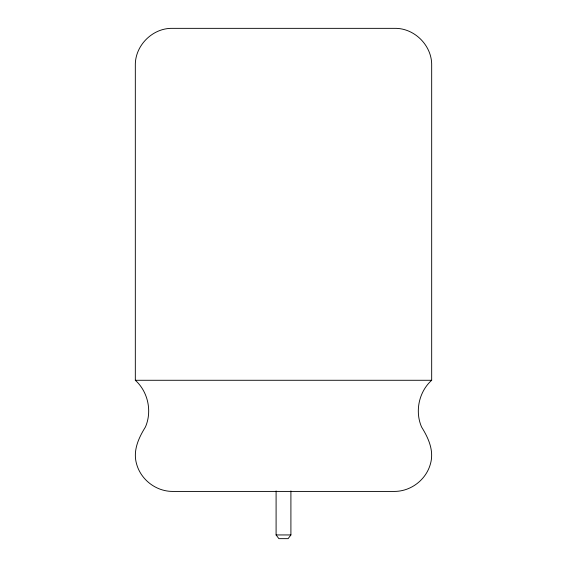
<?xml version="1.0" encoding="UTF-8"?>
<svg xmlns="http://www.w3.org/2000/svg" width="567" height="567" viewBox="0 0 567 567"><rect width="100%" height="100%" fill="white"/><g stroke="black" fill="none" stroke-linecap="round" stroke-linejoin="round"><path stroke-width="0.85" d="M290.906 490.951L290.906 534.943L288.107 538.65L278.893 538.65L276.094 534.943L276.094 490.951M431.678 380.28C418.935 391.762 414.718 411.344 421.6 427.05C428.432 438.043 434.272 450.73 430.417 463.962C426.093 479.753 411.011 491.327 394.639 491.419L172.361 491.419C155.989 491.327 140.907 479.753 136.583 463.962C132.728 450.73 138.568 438.043 145.4 427.05C152.282 411.344 148.065 391.762 135.322 380.28L135.322 65.396C134.903 45.594 152.566 27.932 172.361 28.35L394.639 28.35C414.434 27.932 432.097 45.594 431.678 65.396L431.678 380.28L135.322 380.28M276.094 534.943L290.906 534.943"/></g></svg>
